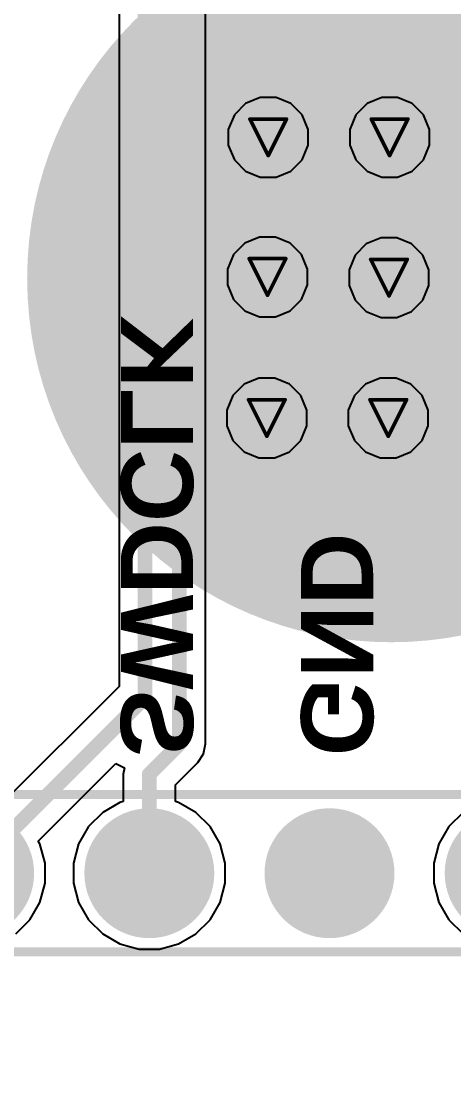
# Model space of a CAD drawing. Header units: inches. Extents: x -9 to 171, y -50 to 39.
# Drawn here: x 6.62 to 12.62, y -35.1 to -20.25 of the extents above; entities that cross this region are included whole.
import ezdxf

# ---------------------------------------------------------------- set-up
doc = ezdxf.new("R2010")
doc.units = ezdxf.units.IN
for name, color, linetype in [('Board Outline', 216, 'Continuous'), ('Bottom Layer', 5, 'Continuous'), ('Bottom Overlay', 54, 'Continuous'), ('Bottom Paste', 16, 'Continuous'), ('Bottom Solder', 6, 'Continuous'), ('Drill Drawing', 1, 'Continuous'), ('GND', 76, 'Continuous'), ('PWR', 16, 'Continuous'), ('Top Layer', 1, 'Continuous'), ('Top Solder', 216, 'Continuous'), ('Via Holes', 16, 'Continuous')]:
    doc.layers.add(name, color=color, linetype=linetype)
doc.styles.add('Arial_Bold', font='', dxfattribs={"height": 0.2})
doc.styles.get('Arial_Bold').set_extended_font_data('Arial', bold=True)

# ---------------------------------------------------------------- blocks, each defined once
blk = doc.blocks.new('MY_2477_02_2')
at = {"layer": 'Top Layer'}
h = blk.add_hatch(color=1, dxfattribs=at)
edge = h.paths.add_edge_path()
edge.add_arc((-0.2, 0.087), 5, 0, 360)
at = {"layer": 'Top Solder'}
h = blk.add_hatch(color=216, dxfattribs=at)
edge = h.paths.add_edge_path()
edge.add_arc((-0.2, 0.087), 5.051, 0, 360)
blk = doc.blocks.new('P____4_P___B_19')
at = {"layer": 'Bottom Layer'}
h = blk.add_hatch(color=5, dxfattribs=at)
edge = h.paths.add_edge_path()
edge.add_arc((-3.75, 0), 0.8, 0, 360)
h = blk.add_hatch(color=5, dxfattribs=at)
edge = h.paths.add_edge_path()
edge.add_arc((-1.25, 0), 0.8, 0, 360)
h = blk.add_hatch(color=5, dxfattribs=at)
edge = h.paths.add_edge_path()
edge.add_arc((1.25, 0), 0.8, 0, 360)
h = blk.add_hatch(color=5, dxfattribs=at)
edge = h.paths.add_edge_path()
edge.add_arc((3.75, 0), 0.8, 0, 360)
at = {"layer": 'Bottom Paste'}
h = blk.add_hatch(color=16, dxfattribs=at)
edge = h.paths.add_edge_path()
edge.add_arc((-3.75, 0), 0.8, 0, 360)
h = blk.add_hatch(color=16, dxfattribs=at)
edge = h.paths.add_edge_path()
edge.add_arc((-1.25, 0), 0.8, 0, 360)
h = blk.add_hatch(color=16, dxfattribs=at)
edge = h.paths.add_edge_path()
edge.add_arc((1.25, 0), 0.8, 0, 360)
h = blk.add_hatch(color=16, dxfattribs=at)
edge = h.paths.add_edge_path()
edge.add_arc((3.75, 0), 0.8, 0, 360)
at = {"layer": 'Bottom Solder'}
h = blk.add_hatch(color=6, dxfattribs=at)
edge = h.paths.add_edge_path()
edge.add_arc((-3.75, 0), 0.9016, 0, 360)
h = blk.add_hatch(color=6, dxfattribs=at)
edge = h.paths.add_edge_path()
edge.add_arc((-1.25, 0), 0.9016, 0, 360)
h = blk.add_hatch(color=6, dxfattribs=at)
edge = h.paths.add_edge_path()
edge.add_arc((1.25, 0), 0.9016, 0, 360)
h = blk.add_hatch(color=6, dxfattribs=at)
edge = h.paths.add_edge_path()
edge.add_arc((3.75, 0), 0.9016, 0, 360)
at = {"layer": 'Bottom Overlay', "const_width": 0.127}
for points in [[(4.826, 1.0922), (-4.826, 1.0922)], [(-4.826, 1.0922), (-4.826, -1.0922)], [(4.826, 1.0922), (4.826, -1.0922)], [(-4.9784, 0.127), (-5.1054, 0.254)], [(-5.1054, 0.254), (-5.1054, 0)], [(-4.9784, 0.127), (-5.1054, 0)], [(4.826, -1.0922), (-4.826, -1.0922)]]:
    blk.add_lwpolyline(points, dxfattribs=at)
at = {"layer": 'Bottom Overlay', "const_width": 0.0635}
for points in [[(-4.85775, 1.0922, 1), (-4.79425, 1.0922, 1)], [(-4.85775, 1.0922, 1), (-4.79425, 1.0922, 1)], [(4.79425, 1.0922, 1), (4.85775, 1.0922, 1)], [(4.79425, 1.0922, 1), (4.85775, 1.0922, 1)], [(-5.13715, 0.254, 1), (-5.07365, 0.254, 1)], [(-5.13715, 0.254, 1), (-5.07365, 0.254, 1)], [(-5.01015, 0.127, 1), (-4.94665, 0.127, 1)], [(-5.01015, 0.127, 1), (-4.94665, 0.127, 1)], [(-5.13715, 0, 1), (-5.07365, 0, 1)], [(-5.13715, 0, 1), (-5.07365, 0, 1)], [(-4.85775, -1.0922, 1), (-4.79425, -1.0922, 1)], [(-4.85775, -1.0922, 1), (-4.79425, -1.0922, 1)], [(4.79425, -1.0922, 1), (4.85775, -1.0922, 1)], [(4.79425, -1.0922, 1), (4.85775, -1.0922, 1)]]:
    blk.add_lwpolyline(points, format="xyb", close=True, dxfattribs=at)

msp = doc.modelspace()

# ---------------------------------------------------------------- hatches: boundary and pattern name
at = {"layer": 'Bottom Layer'}
h = msp.add_hatch(color=5, dxfattribs=at)
edge = h.paths.add_edge_path()
edge.add_arc((10.044, -21.858), 0.3, 0, 360)
h = msp.add_hatch(color=5, dxfattribs=at)
edge = h.paths.add_edge_path()
edge.add_arc((11.728, -21.858), 0.3, 0, 360)
h = msp.add_hatch(color=5, dxfattribs=at)
edge = h.paths.add_edge_path()
edge.add_arc((10.034, -23.796), 0.3, 0, 360)
h = msp.add_hatch(color=5, dxfattribs=at)
edge = h.paths.add_edge_path()
edge.add_arc((11.719, -23.806), 0.3, 0, 360)
h = msp.add_hatch(color=5, dxfattribs=at)
edge = h.paths.add_edge_path()
edge.add_arc((10.024, -25.754), 0.3, 0, 360)
h = msp.add_hatch(color=5, dxfattribs=at)
edge = h.paths.add_edge_path()
edge.add_arc((11.709, -25.754), 0.3, 0, 360)
at = {"layer": 'GND'}
h = msp.add_hatch(color=76, dxfattribs=at)
edge = h.paths.add_edge_path()
edge.add_arc((10.044, -21.858), 0.3, 0, 360)
h = msp.add_hatch(color=76, dxfattribs=at)
edge = h.paths.add_edge_path()
edge.add_arc((11.728, -21.858), 0.3, 0, 360)
h = msp.add_hatch(color=76, dxfattribs=at)
edge = h.paths.add_edge_path()
edge.add_arc((10.034, -23.796), 0.3, 0, 360)
h = msp.add_hatch(color=76, dxfattribs=at)
edge = h.paths.add_edge_path()
edge.add_arc((11.719, -23.806), 0.3, 0, 360)
h = msp.add_hatch(color=76, dxfattribs=at)
edge = h.paths.add_edge_path()
edge.add_arc((10.024, -25.754), 0.3, 0, 360)
h = msp.add_hatch(color=76, dxfattribs=at)
edge = h.paths.add_edge_path()
edge.add_arc((11.709, -25.754), 0.3, 0, 360)
at = {"layer": 'PWR'}
h = msp.add_hatch(color=16, dxfattribs=at)
edge = h.paths.add_edge_path()
edge.add_arc((10.044, -21.858), 0.3, 0, 360)
h = msp.add_hatch(color=16, dxfattribs=at)
edge = h.paths.add_edge_path()
edge.add_arc((11.728, -21.858), 0.3, 0, 360)
h = msp.add_hatch(color=16, dxfattribs=at)
edge = h.paths.add_edge_path()
edge.add_arc((10.034, -23.796), 0.3, 0, 360)
h = msp.add_hatch(color=16, dxfattribs=at)
edge = h.paths.add_edge_path()
edge.add_arc((11.719, -23.806), 0.3, 0, 360)
h = msp.add_hatch(color=16, dxfattribs=at)
edge = h.paths.add_edge_path()
edge.add_arc((10.024, -25.754), 0.3, 0, 360)
h = msp.add_hatch(color=16, dxfattribs=at)
edge = h.paths.add_edge_path()
edge.add_arc((11.709, -25.754), 0.3, 0, 360)
at = {"layer": 'Top Layer'}
h = msp.add_hatch(color=1, dxfattribs=at)
edge = h.paths.add_edge_path()
edge.add_arc((10.044, -21.858), 0.3, 0, 360)
h = msp.add_hatch(color=1, dxfattribs=at)
edge = h.paths.add_edge_path()
edge.add_arc((11.728, -21.858), 0.3, 0, 360)
h = msp.add_hatch(color=1, dxfattribs=at)
edge = h.paths.add_edge_path()
edge.add_arc((10.034, -23.796), 0.3, 0, 360)
h = msp.add_hatch(color=1, dxfattribs=at)
edge = h.paths.add_edge_path()
edge.add_arc((11.719, -23.806), 0.3, 0, 360)
h = msp.add_hatch(color=1, dxfattribs=at)
edge = h.paths.add_edge_path()
edge.add_arc((10.024, -25.754), 0.3, 0, 360)
h = msp.add_hatch(color=1, dxfattribs=at)
edge = h.paths.add_edge_path()
edge.add_arc((11.709, -25.754), 0.3, 0, 360)
at = {"layer": 'Via Holes'}
h = msp.add_hatch(color=7, dxfattribs=at)
edge = h.paths.add_edge_path()
edge.add_arc((10.044, -21.858), 0.15, 0, 360)
h = msp.add_hatch(color=7, dxfattribs=at)
edge = h.paths.add_edge_path()
edge.add_arc((11.728, -21.858), 0.15, 0, 360)
h = msp.add_hatch(color=7, dxfattribs=at)
edge = h.paths.add_edge_path()
edge.add_arc((10.034, -23.796), 0.15, 0, 360)
h = msp.add_hatch(color=7, dxfattribs=at)
edge = h.paths.add_edge_path()
edge.add_arc((11.719, -23.806), 0.15, 0, 360)
h = msp.add_hatch(color=7, dxfattribs=at)
edge = h.paths.add_edge_path()
edge.add_arc((10.024, -25.754), 0.15, 0, 360)
h = msp.add_hatch(color=7, dxfattribs=at)
edge = h.paths.add_edge_path()
edge.add_arc((11.709, -25.754), 0.15, 0, 360)

# ---------------------------------------------------------------- linework, layer by layer
at = {"layer": 'Board Outline', "const_width": 0.254}
msp.add_lwpolyline([(21.357, -44.991, -0.835532), (-0.785, -6.641)], format="xyb", dxfattribs=at)
at = {"layer": 'Bottom Layer'}
for p, q in [((7.974, -15.568), (7.974, -29.48)), ((9.174, -30.279), (9.174, -16.027)), ((7.974, -29.48), (6.34, -31.114)), ((9.147, -30.418), (9.174, -30.279)), ((9.068, -30.535), (9.147, -30.418)), ((6.853, -31.626), (7.931, -30.548)), ((7.931, -30.548), (8.049, -30.611)), ((8.757, -30.847), (9.068, -30.535)), ((9.068, -30.535), (9.068, -30.535)), ((8.049, -30.611), (8.031, -30.697)), ((8.031, -30.697), (8.031, -30.697)), ((8.031, -30.697), (8.031, -31.079)), ((8.757, -31.079), (8.757, -30.847)), ((7.987, -31.091), (7.747, -31.229)), ((8.031, -31.079), (7.987, -31.091)), ((8.801, -31.091), (8.757, -31.079)), ((9.041, -31.229), (8.801, -31.091)), ((7.747, -31.229), (7.551, -31.426)), ((9.237, -31.426), (9.041, -31.229)), ((12.747, -31.229), (12.551, -31.426)), ((7.551, -31.426), (7.412, -31.666)), ((9.376, -31.666), (9.237, -31.426)), ((12.551, -31.426), (12.412, -31.666)), ((6.876, -31.666), (6.853, -31.626)), ((6.948, -31.934), (6.876, -31.666)), ((7.412, -31.666), (7.34, -31.934)), ((9.448, -31.934), (9.376, -31.666)), ((12.412, -31.666), (12.34, -31.934)), ((6.948, -32.212), (6.948, -31.934)), ((7.34, -31.934), (7.34, -32.212)), ((9.448, -32.212), (9.448, -31.934)), ((12.34, -31.934), (12.34, -32.212)), ((6.876, -32.48), (6.948, -32.212)), ((7.34, -32.212), (7.412, -32.48)), ((9.376, -32.48), (9.448, -32.212)), ((12.34, -32.212), (12.412, -32.48)), ((6.737, -32.72), (6.876, -32.48)), ((7.412, -32.48), (7.551, -32.72)), ((9.237, -32.72), (9.376, -32.48)), ((12.412, -32.48), (12.551, -32.72)), ((6.541, -32.916), (6.737, -32.72)), ((7.551, -32.72), (7.747, -32.916)), ((9.041, -32.916), (9.237, -32.72)), ((12.551, -32.72), (12.747, -32.916)), ((7.747, -32.916), (7.987, -33.055)), ((8.801, -33.055), (9.041, -32.916)), ((7.987, -33.055), (8.255, -33.127)), ((8.255, -33.127), (8.533, -33.127)), ((8.533, -33.127), (8.801, -33.055))]:
    msp.add_line(p, q, dxfattribs=at)
at = {"layer": 'Bottom Layer', "const_width": 0.203}
for points in [[(8.336, -29.631), (8.336, -15.567)], [(8.812, -30.279), (8.812, -15.877)], [(5.894, -32.073), (8.336, -29.631)], [(8.394, -30.697), (8.812, -30.279)], [(8.394, -32.073), (8.394, -30.697)]]:
    msp.add_lwpolyline(points, dxfattribs=at)
at = {"layer": 'Bottom Layer', "const_width": 0.102}
for points in [[(8.285, -29.631, 1), (8.387, -29.631, 1)], [(8.285, -29.631, 1), (8.387, -29.631, 1)], [(8.761, -30.279, 1), (8.863, -30.279, 1)], [(8.761, -30.279, 1), (8.863, -30.279, 1)], [(8.343, -30.697, 1), (8.445, -30.697, 1)], [(8.343, -30.697, 1), (8.445, -30.697, 1)], [(8.343, -32.073, 1), (8.445, -32.073, 1)]]:
    msp.add_lwpolyline(points, format="xyb", close=True, dxfattribs=at)
at = {"layer": 'Drill Drawing', "const_width": 0.0508}
for points in [[(9.79, -21.604), (10.298, -21.604)], [(9.79, -21.604), (10.044, -22.112)], [(10.044, -22.112), (10.298, -21.604)], [(11.474, -21.604), (11.982, -21.604)], [(11.474, -21.604), (11.728, -22.112)], [(11.728, -22.112), (11.982, -21.604)], [(9.78, -23.542), (10.288, -23.542)], [(9.78, -23.542), (10.034, -24.05)], [(10.034, -24.05), (10.288, -23.542)], [(11.465, -23.552), (11.973, -23.552)], [(11.465, -23.552), (11.719, -24.06)], [(11.719, -24.06), (11.973, -23.552)], [(9.77, -25.5), (10.278, -25.5)], [(9.77, -25.5), (10.024, -26.008)], [(10.024, -26.008), (10.278, -25.5)], [(11.455, -25.5), (11.963, -25.5)], [(11.455, -25.5), (11.709, -26.008)], [(11.709, -26.008), (11.963, -25.5)]]:
    msp.add_lwpolyline(points, dxfattribs=at)
at = {"layer": 'Drill Drawing', "const_width": 0.0254}
for points in [[(9.777, -21.604, 1), (9.802, -21.604, 1)], [(9.777, -21.604, 1), (9.802, -21.604, 1)], [(10.285, -21.604, 1), (10.31, -21.604, 1)], [(10.285, -21.604, 1), (10.31, -21.604, 1)], [(11.462, -21.604, 1), (11.487, -21.604, 1)], [(11.462, -21.604, 1), (11.487, -21.604, 1)], [(11.97, -21.604, 1), (11.995, -21.604, 1)], [(11.97, -21.604, 1), (11.995, -21.604, 1)], [(10.031, -22.112, 1), (10.056, -22.112, 1)], [(10.031, -22.112, 1), (10.056, -22.112, 1)], [(11.716, -22.112, 1), (11.741, -22.112, 1)], [(11.716, -22.112, 1), (11.741, -22.112, 1)], [(9.767, -23.542, 1), (9.793, -23.542, 1)], [(9.767, -23.542, 1), (9.793, -23.542, 1)], [(10.275, -23.542, 1), (10.301, -23.542, 1)], [(10.275, -23.542, 1), (10.301, -23.542, 1)], [(11.452, -23.552, 1), (11.478, -23.552, 1)], [(11.452, -23.552, 1), (11.478, -23.552, 1)], [(11.96, -23.552, 1), (11.986, -23.552, 1)], [(11.96, -23.552, 1), (11.986, -23.552, 1)], [(10.021, -24.05, 1), (10.047, -24.05, 1)], [(10.021, -24.05, 1), (10.047, -24.05, 1)], [(11.706, -24.06, 1), (11.732, -24.06, 1)], [(11.706, -24.06, 1), (11.732, -24.06, 1)], [(9.758, -25.5, 1), (9.783, -25.5, 1)], [(9.758, -25.5, 1), (9.783, -25.5, 1)], [(10.266, -25.5, 1), (10.291, -25.5, 1)], [(10.266, -25.5, 1), (10.291, -25.5, 1)], [(11.443, -25.5, 1), (11.468, -25.5, 1)], [(11.443, -25.5, 1), (11.468, -25.5, 1)], [(11.951, -25.5, 1), (11.976, -25.5, 1)], [(11.951, -25.5, 1), (11.976, -25.5, 1)], [(10.012, -26.008, 1), (10.037, -26.008, 1)], [(10.012, -26.008, 1), (10.037, -26.008, 1)], [(11.697, -26.008, 1), (11.722, -26.008, 1)], [(11.697, -26.008, 1), (11.722, -26.008, 1)]]:
    msp.add_lwpolyline(points, format="xyb", close=True, dxfattribs=at)
at = {"layer": 'PWR'}
for p, q in [((9.73, -21.388), (9.574, -21.544)), ((9.933, -21.304), (9.73, -21.388)), ((10.154, -21.304), (9.933, -21.304)), ((10.358, -21.388), (10.154, -21.304)), ((10.513, -21.544), (10.358, -21.388)), ((11.415, -21.388), (11.259, -21.544)), ((11.618, -21.304), (11.415, -21.388)), ((11.839, -21.304), (11.618, -21.304)), ((12.042, -21.388), (11.839, -21.304)), ((12.198, -21.544), (12.042, -21.388)), ((9.574, -21.544), (9.49, -21.748)), ((10.598, -21.748), (10.513, -21.544)), ((11.259, -21.544), (11.174, -21.748)), ((12.282, -21.748), (12.198, -21.544)), ((9.49, -21.748), (9.49, -21.968)), ((10.598, -21.968), (10.598, -21.748)), ((11.174, -21.748), (11.174, -21.968)), ((12.282, -21.968), (12.282, -21.748)), ((9.49, -21.968), (9.574, -22.172)), ((10.513, -22.172), (10.598, -21.968)), ((11.174, -21.968), (11.259, -22.172)), ((12.198, -22.172), (12.282, -21.968)), ((9.574, -22.172), (9.73, -22.327)), ((10.358, -22.327), (10.513, -22.172)), ((11.259, -22.172), (11.415, -22.327)), ((12.042, -22.327), (12.198, -22.172)), ((9.73, -22.327), (9.933, -22.412)), ((9.933, -22.412), (10.154, -22.412)), ((10.154, -22.412), (10.358, -22.327)), ((11.415, -22.327), (11.618, -22.412)), ((11.618, -22.412), (11.839, -22.412)), ((11.839, -22.412), (12.042, -22.327)), ((9.924, -23.242), (9.72, -23.327)), ((10.144, -23.242), (9.924, -23.242)), ((10.348, -23.327), (10.144, -23.242)), ((11.609, -23.252), (11.405, -23.336)), ((11.829, -23.252), (11.609, -23.252)), ((12.033, -23.336), (11.829, -23.252)), ((9.72, -23.327), (9.564, -23.483)), ((10.504, -23.483), (10.348, -23.327)), ((11.405, -23.336), (11.249, -23.492)), ((12.189, -23.492), (12.033, -23.336)), ((9.564, -23.483), (9.48, -23.686)), ((10.588, -23.686), (10.504, -23.483)), ((11.249, -23.492), (11.165, -23.696)), ((12.273, -23.696), (12.189, -23.492)), ((9.48, -23.686), (9.48, -23.907)), ((10.588, -23.907), (10.588, -23.686)), ((11.165, -23.696), (11.165, -23.916)), ((12.273, -23.916), (12.273, -23.696)), ((9.48, -23.907), (9.564, -24.11)), ((10.504, -24.11), (10.588, -23.907)), ((11.165, -23.916), (11.249, -24.12)), ((12.189, -24.12), (12.273, -23.916)), ((9.564, -24.11), (9.72, -24.266)), ((10.348, -24.266), (10.504, -24.11)), ((11.249, -24.12), (11.405, -24.276)), ((12.033, -24.276), (12.189, -24.12)), ((9.72, -24.266), (9.924, -24.35)), ((9.924, -24.35), (10.144, -24.35)), ((10.144, -24.35), (10.348, -24.266)), ((11.405, -24.276), (11.609, -24.36)), ((11.609, -24.36), (11.829, -24.36)), ((11.829, -24.36), (12.033, -24.276)), ((9.914, -25.2), (9.711, -25.285)), ((10.135, -25.2), (9.914, -25.2)), ((10.338, -25.285), (10.135, -25.2)), ((11.599, -25.2), (11.395, -25.285)), ((11.819, -25.2), (11.599, -25.2)), ((12.023, -25.285), (11.819, -25.2)), ((9.711, -25.285), (9.555, -25.441)), ((10.494, -25.441), (10.338, -25.285)), ((11.395, -25.285), (11.24, -25.441)), ((12.179, -25.441), (12.023, -25.285)), ((9.555, -25.441), (9.47, -25.644)), ((10.578, -25.644), (10.494, -25.441)), ((11.24, -25.441), (11.155, -25.644)), ((12.263, -25.644), (12.179, -25.441)), ((9.47, -25.644), (9.47, -25.865)), ((10.578, -25.865), (10.578, -25.644)), ((11.155, -25.644), (11.155, -25.865)), ((12.263, -25.865), (12.263, -25.644)), ((9.47, -25.865), (9.555, -26.068)), ((10.494, -26.068), (10.578, -25.865)), ((11.155, -25.865), (11.24, -26.068)), ((12.179, -26.068), (12.263, -25.865)), ((9.555, -26.068), (9.711, -26.224)), ((10.338, -26.224), (10.494, -26.068)), ((11.24, -26.068), (11.395, -26.224)), ((12.023, -26.224), (12.179, -26.068)), ((9.711, -26.224), (9.914, -26.308)), ((10.135, -26.308), (10.338, -26.224)), ((11.395, -26.224), (11.599, -26.308)), ((11.819, -26.308), (12.023, -26.224)), ((9.914, -26.308), (10.135, -26.308)), ((11.599, -26.308), (11.819, -26.308))]:
    msp.add_line(p, q, dxfattribs=at)

# ---------------------------------------------------------------- block references
for name, p, rotation in [('MY_2477_02_2', (11.837, -23.616), 90), ('P____4_P___B_19', (9.644, -32.073), 180)]:
    msp.add_blockref(name, p, dxfattribs=dict(rotation=rotation))

# ---------------------------------------------------------------- texts
at = {"layer": 'Bottom Overlay', "style": 'Arial_Bold', "text_generation_flag": 2}
for s, p in [('SWDCLK', (8, -30.457)), ('GND', (10.5, -30.449))]:
    msp.add_text(s, height=1, rotation=270, dxfattribs=at).set_placement(p)

doc.saveas('drawing.dxf')
